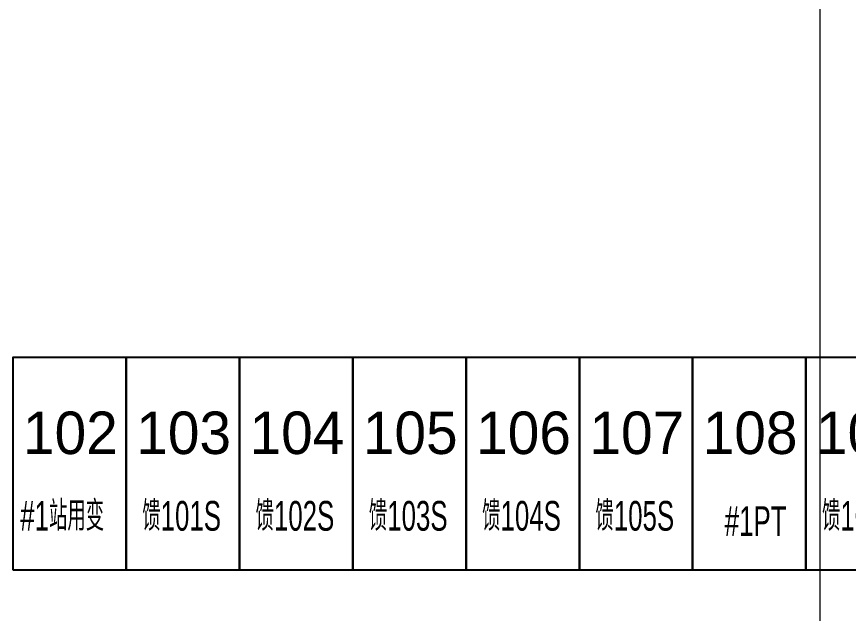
# Model space of a CAD drawing. Extents: x 3213259 to 3716512, y 332899 to 392399.
# Drawn here: x 3255821 to 3261695, y 353805 to 358021 of the extents above; entities that cross this region are included whole.
import ezdxf
from ezdxf.enums import TextEntityAlignment as Align

# ---------------------------------------------------------------- set-up
doc = ezdxf.new("R2010")
doc.units = 0
doc.header["$LTSCALE"] = 1000
doc.header["$MEASUREMENT"] = 0
doc.linetypes.add('DOTE', pattern=[2.42, 2, -0.2, 0.02, -0.2])
doc.layers.add('JZX_DOTE', color=14, linetype='DOTE', lineweight=0)
doc.layers.add('设备', color=253, linetype='Continuous')
doc.styles.add('sepd_yb2', font='sepd_gbe.shx', dxfattribs={"width": 0.8, "bigfont": 'sepd_gbc.shx'})
pattern_1 = [(90, (38683506.7, 5563254.86), (-538.815, 538.815), [142.875, -934.755]), (45, (38683506.7, 5563254.86), (-538.815367, 538.815367), [142.875, -619.125]), (135, (38683506.7, 5563254.86), (-538.815367, -538.815367), [142.875, -619.125])]

# ---------------------------------------------------------------- blocks, each defined once
blk = doc.blocks.new('A$C62D55686')
at = {"layer": 'JZX_DOTE', "ltscale": 20}
blk.add_line((35743.8, 1280), (35743.8, 24280), dxfattribs=at)
at = {"layer": '设备', "color": 7, "linetype": 'Continuous'}
for points in [[(30044.1, 6430), (30844.1, 6430), (30844.1, 7930), (30044.1, 7930)], [(30844.1, 6430), (31644.1, 6430), (31644.1, 7930), (30844.1, 7930)], [(31644.1, 6430), (32444.1, 6430), (32444.1, 7930), (31644.1, 7930)], [(32444.1, 6430), (33244.1, 6430), (33244.1, 7930), (32444.1, 7930)], [(33244.1, 6430), (34044.1, 6430), (34044.1, 7930), (33244.1, 7930)], [(34044.1, 6430), (34844.1, 6430), (34844.1, 7930), (34044.1, 7930)], [(34844.1, 6430), (35644.1, 6430), (35644.1, 7930), (34844.1, 7930)], [(35644.1, 6430), (36444.1, 6430), (36444.1, 7930), (35644.1, 7930)]]:
    blk.add_lwpolyline(points, close=True, dxfattribs=at)
at = {"style": 'sepd_yb2', "width": 0.65}
for s, p in [('#1站用变', (30095.8, 6707.5)), ('馈101S', (30957.7, 6707.5)), ('馈102S', (31757.7, 6707.5)), ('馈103S', (32557.7, 6707.5)), ('馈104S', (33357.7, 6707.5)), ('馈105S', (34157.7, 6707.5)), ('馈106S', (35757.7, 6707.5))]:
    blk.add_text(s, height=210, dxfattribs=at).set_placement(p)
blk.add_text('#1PT', height=210, dxfattribs=at).set_placement((35288.7, 6775.2), align=Align.MIDDLE)
at = {"layer": '设备', "style": 'sepd_yb2'}
for s, p in [('102', (30449.9, 7249.1)), ('103', (31249.9, 7249.1)), ('104', (32049.9, 7249.1)), ('105', (32849.9, 7249.1)), ('106', (33649.9, 7249.1)), ('107', (34449.9, 7249.1)), ('108', (35249.9, 7249.1)), ('109', (36049.9, 7249.1))]:
    blk.add_text(s, height=300, dxfattribs=at).set_placement(p, align=Align.CENTER)

msp = doc.modelspace()

# ---------------------------------------------------------------- hatches: boundary and pattern name
h = msp.add_hatch()
h.set_pattern_fill('GRASS', color=256, scale=30, style=0)
h.set_pattern_definition(pattern_1)
h.paths.add_polyline_path([(3227414.856, 356861.717), (3225914.856, 356861.717), (3225914.856, 359861.717), (3227414.856, 359861.717)])
h.paths.add_polyline_path([(3282466.609, 379933.53), (3282466.609, 379433.53), (3279336.214, 379433.53), (3279336.214, 379933.53), (3228683.227, 379933.53), (3227414.856, 369441.717), (3227414.856, 342708.338), (3278719.894, 341014.653), (3283262.384, 379933.53)])
edge = h.paths.add_edge_path()
edge.add_line((3221575.256, 347403.567), (3227409.321, 347210.972))
edge.add_line((3227409.321, 347210.972), (3227396.062, 343209.231))
edge.add_line((3227396.062, 343209.231), (3221109.927, 343416.749))
edge.add_line((3221109.927, 343416.749), (3220993.595, 342420.045))
edge.add_line((3220993.595, 342420.045), (3279163.189, 340499.747))
edge.add_line((3279163.189, 340499.747), (3283824.137, 380433.53))
edge.add_line((3283824.137, 380433.53), (3282466.609, 380433.53))
edge.add_line((3282466.609, 380433.53), (3282466.609, 379433.53))
edge.add_line((3282466.609, 379433.53), (3279336.214, 379433.53))
edge.add_line((3279336.214, 379433.53), (3279336.214, 380135.488))
edge.add_line((3279336.214, 380135.488), (3279833.813, 380433.53))
edge.add_line((3279833.813, 380433.53), (3226182.622, 380433.53))
edge.add_arc((3254466.895, 370433.529), 30000.002, 160.5287798, 173.3427359)
edge.add_line((3224669.171, 373911.427), (3221575.256, 347403.567))
h = msp.add_hatch()
h.set_pattern_fill('GRASS', color=256, scale=30, style=0)
h.set_pattern_definition(pattern_1)
h.paths.add_polyline_path([(3283262.384, 379933.53), (3282758.99, 379933.53), (3279449.919, 351582.273, -0.39005211), (3268161.153, 341863.492), (3227414.856, 343208.61), (3227414.856, 342708.338), (3278719.894, 341014.653)])
h = msp.add_hatch()
h.set_pattern_fill('GRASS', color=256, scale=30, style=0)
h.set_pattern_definition(pattern_1)
h.paths.add_polyline_path([(3275476.89, 352045.993), (3275618.785, 353261.717), (3274274.856, 353261.717), (3274274.856, 348866.43, 0.12324367)])
h.paths.add_polyline_path([(3277805.122, 362677.489), (3277805.122, 368574.986), (3276205.857, 368574.986), (3276205.857, 362677.489)], flags=25)
h.paths.add_polyline_path([(3237665.533, 346872.393), (3238174.856, 347381.717), (3238174.856, 348881.717), (3231614.856, 348881.717), (3231614.856, 347681.717), (3229814.856, 347681.717), (3229814.856, 348881.717), (3227414.856, 348881.717), (3227414.856, 347210.789)])
h.paths.add_polyline_path([(3243957.811, 346664.672), (3244174.856, 346881.717), (3244174.856, 348881.717), (3241374.856, 348881.717), (3241374.856, 346749.941)])
edge = h.paths.add_edge_path()
edge.add_line((3247374.856, 348881.717), (3247374.856, 346551.869))
edge.add_line((3247374.856, 346551.869), (3268293.129, 345861.314))
edge.add_arc((3268524.088, 352857.503), 7000, 268.1092354, 325.2390854)
edge.add_line((3274274.856, 348866.43), (3274274.856, 348881.717))
edge.add_line((3274274.856, 348881.717), (3272524.856, 348881.717))
edge.add_line((3272524.856, 348881.717), (3272524.856, 347681.717))
edge.add_line((3272524.856, 347681.717), (3270724.856, 347681.717))
edge.add_line((3270724.856, 347681.717), (3270724.856, 348881.717))
edge.add_line((3270724.856, 348881.717), (3247374.856, 348881.717))
h.paths.add_polyline_path([(3275514.856, 371441.717), (3274274.856, 371441.717), (3274274.856, 356461.717), (3274744.856, 356461.717), (3275244.856, 356961.717), (3275244.856, 358461.717), (3275514.856, 358461.717)])
edge = h.paths.add_edge_path()
edge.add_line((3276662.739, 371441.717), (3275514.856, 371441.717))
edge.add_line((3275514.856, 371441.717), (3275514.856, 358461.717))
edge.add_line((3275514.856, 358461.717), (3276225.713, 358461.717))
edge.add_line((3276225.713, 358461.717), (3277294.875, 367622.02))
edge.add_arc((3270342.073, 368433.53), 7000, 353.3427359, 385.4511275)

# ---------------------------------------------------------------- block references
msp.add_blockref('A$C62D55686', (3225751.106, 347681.689))

doc.saveas('drawing.dxf')
